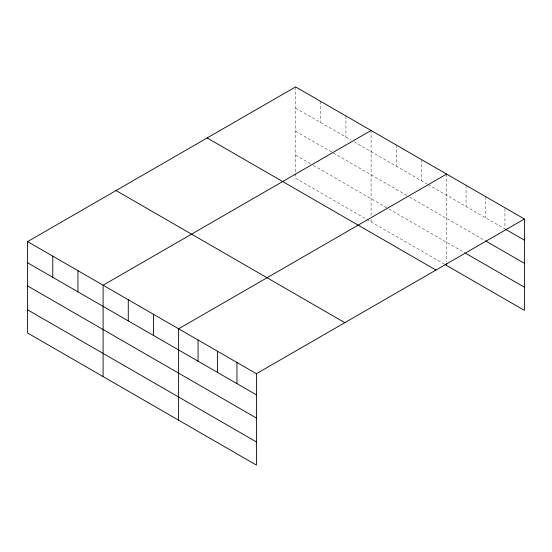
<?xml version="1.0" encoding="UTF-8"?>
<svg xmlns="http://www.w3.org/2000/svg" width="552" height="552" viewBox="0 0 552 552"><rect width="100%" height="100%" fill="white"/><g stroke="black" fill="none" stroke-linecap="round" stroke-linejoin="round"><path stroke-width="0.41" stroke-dasharray="2.76 2.07" d="M295.589 108.047L351.106 140.105M354.073 141.816L427.358 184.126M428.097 184.554L504.949 228.921L504.949 207.766M295.589 131.224L332.601 152.594M333.346 153.021L408.853 196.615M409.591 197.043L484.063 240.037M295.589 155.105L310.397 163.654M313.357 165.358L388.125 208.525M388.863 208.953L466.054 253.52M444.381 264.187L295.589 178.282L295.589 173.128M485.505 196.54L485.505 217.695M466.054 185.313L466.054 206.469M446.602 174.08L446.602 262.034M421.438 159.549L421.438 180.704M396.267 145.017L396.267 166.173M371.096 130.486L371.096 215.867M371.096 219.296L371.096 221.876M345.925 115.954L345.925 137.11M320.76 101.423L320.76 122.578M295.589 86.899L295.589 172.272"/><path stroke-width="0.83" d="M27.6 241.617L256.411 373.718L256.411 465.101L27.6 333.001L27.6 241.617L295.589 86.899L524.4 218.999L524.4 310.383L445.126 264.615M371.096 130.486L103.107 285.212L103.107 376.595M446.602 174.08L178.613 328.806L178.613 420.189M256.411 373.718L524.4 218.999M505.673 229.342L524.4 240.154M485.505 240.872L524.4 263.332M466.054 253.52L524.4 287.206M207.152 137.952L435.963 270.059M116.037 190.557L344.848 322.665M27.6 262.773L256.411 394.873M27.6 285.95L256.411 418.05M27.6 309.824L256.411 441.931M446.602 263.752L446.602 265.471M236.96 362.491L236.96 383.647M217.516 351.265L217.516 372.421M198.064 340.032L198.064 361.187M153.449 314.274L153.449 335.43M128.278 299.743L128.278 320.898M77.935 270.68L77.935 291.835M52.771 256.149L52.771 277.304"/></g></svg>
